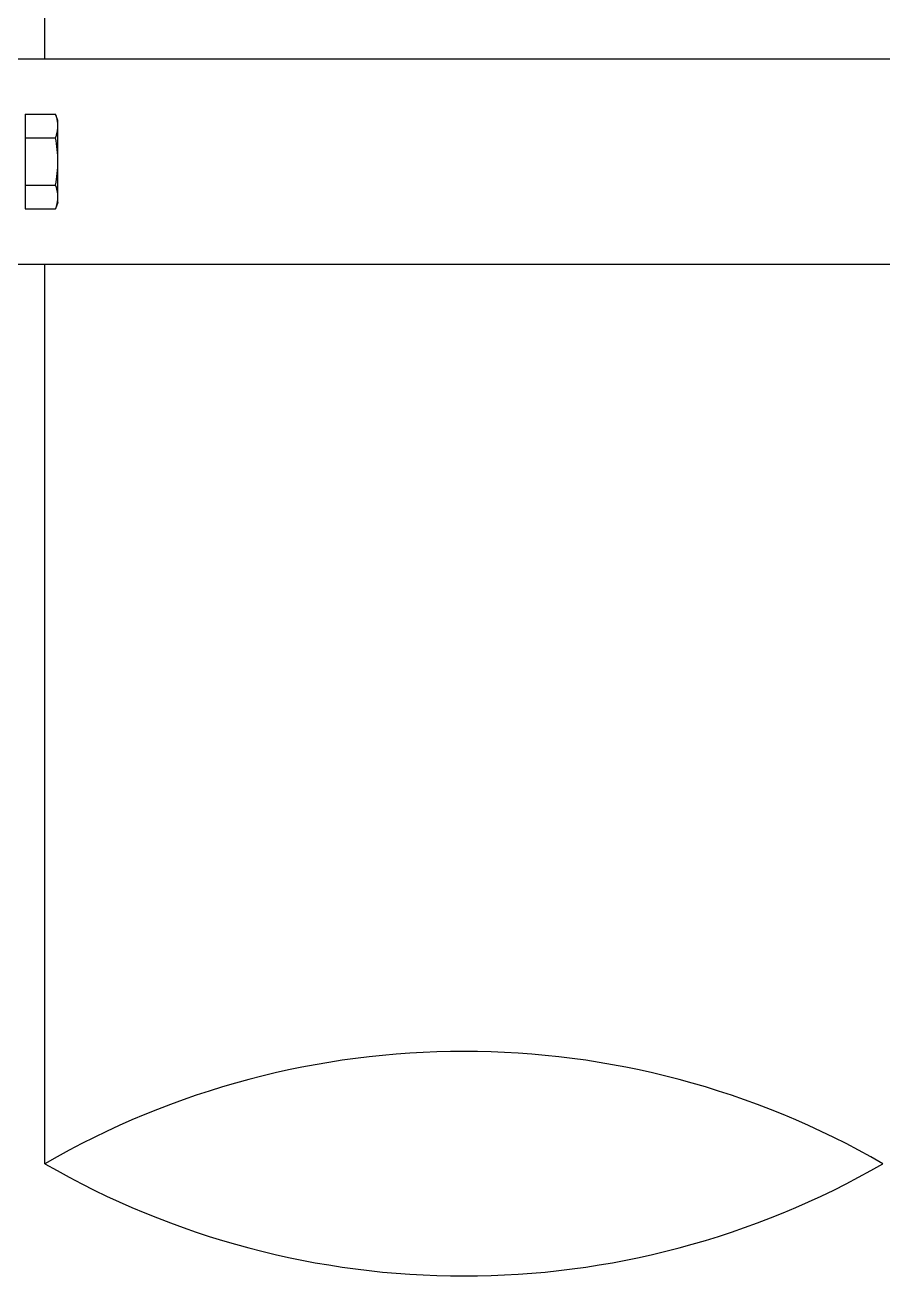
# Model space of a CAD drawing. Extents: x 27938 to 1507990, y 110129 to 923079.
# Drawn here: x 526101 to 527587, y 356646 to 358813 of the extents above; entities that cross this region are included whole.
import ezdxf

# ---------------------------------------------------------------- set-up
doc = ezdxf.new("R2010")
doc.units = 0
doc.header["$LTSCALE"] = 1000
doc.header["$MEASUREMENT"] = 0

msp = doc.modelspace()

# ---------------------------------------------------------------- linework, layer by layer
at = {"linetype": 'Continuous'}
for p, q in [((526135.5, 358754.3), (526135.5, 360207.8)), ((525909.4, 358754.3), (529265.2, 358754.3)), ((526101.2, 358658.5), (526101.2, 358494.2)), ((526101.2, 358658.5), (526154.2, 358658.5)), ((526158.2, 358647.5), (526154.2, 358658.5)), ((526158.2, 358505.2), (526158.2, 358647.5)), ((526101.2, 358617.5), (526154.2, 358617.5)), ((526101.2, 358535.3), (526154.2, 358535.3)), ((526101.2, 358494.2), (526154.2, 358494.2)), ((526158.2, 358505.2), (526154.2, 358494.2)), ((525909.4, 358398.4), (529265.2, 358398.4)), ((526135.5, 356840.3), (526135.5, 358398.4))]:
    msp.add_line(p, q, dxfattribs=at)
msp.add_arc((526100.7, 358636.9), 57.5, 10.5275, 11.3069, dxfattribs=at)
at = {"color": 0}
for centre, start, end in [((526861.4, 355582.8), 60.0059, 119.9941), ((526861.4, 358097.9), 240.0059, 299.9941)]:
    msp.add_arc(centre, 1452, start, end, dxfattribs=at)
at = {"linetype": 'Continuous'}
for points, knots in [([(526157.1, 358648.2), (526156.6, 358650.8), (526155.6, 358654.3), (526154.5, 358657.7), (526154.2, 358658.5)], [0, 0, 0, 0, 0.746895, 1, 1, 1, 1]), ([(526154.2, 358617.5), (526154.8, 358619.1), (526157, 358625.8), (526158.2, 358632.8), (526158.2, 358638)], [0, 0, 0, 0, 0.255696, 1, 1, 1, 1]), ([(526158.2, 358514.7), (526158.2, 358516.4), (526157.8, 358523.4), (526156, 358530.3), (526154.2, 358535.3)], [0, 0, 0, 0, 0.246324, 1, 1, 1, 1]), ([(526154.2, 358494.2), (526154.8, 358495.8), (526157, 358502.5), (526158.2, 358509.5), (526158.2, 358514.7)], [0, 0, 0, 0, 0.255696, 1, 1, 1, 1])]:
    msp.add_open_spline(points, degree=3, knots=knots, dxfattribs=at)
for points in [[(526158.2, 358638), (526158.2, 358641.1), (526157.8, 358644.3), (526157.3, 358647.4)], [(526158.2, 358576.4), (526158.2, 358590.1), (526156.6, 358603.9), (526154.2, 358617.5)], [(526154.2, 358535.3), (526156.6, 358548.8), (526158.2, 358562.6), (526158.2, 358576.4)]]:
    msp.add_open_spline(points, degree=3, dxfattribs=at)

doc.saveas('drawing.dxf')
